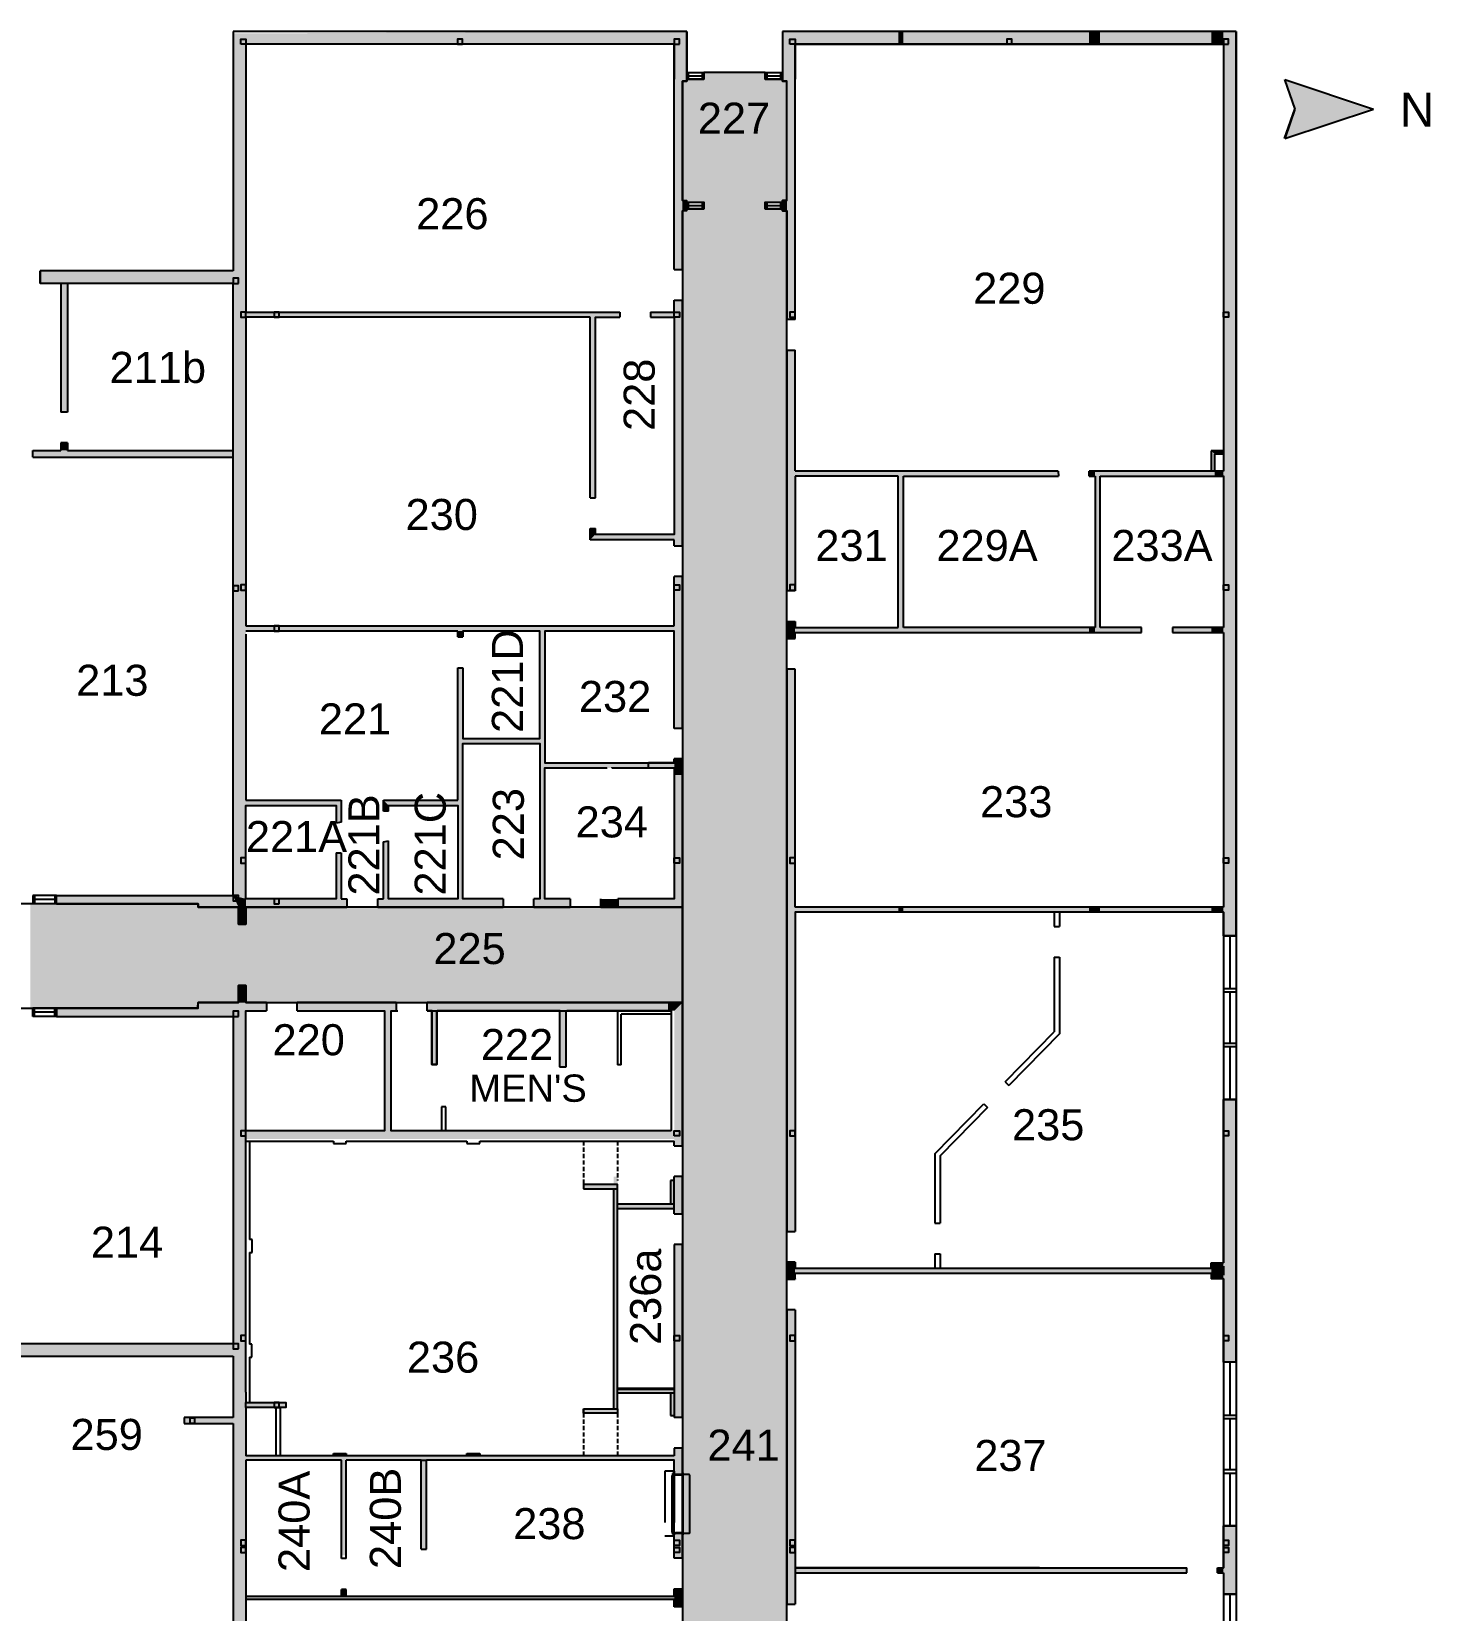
# Model space of a CAD drawing. Extents: x 17496 to 132343, y 22085 to 108769.
# Drawn here: x 91333 to 132343, y 61466 to 107743 of the extents above; entities that cross this region are included whole.
import ezdxf

# ---------------------------------------------------------------- set-up
doc = ezdxf.new("R2010")
doc.units = 0
doc.header["$LTSCALE"] = 500
doc.linetypes.add('DASH', pattern=[6, 3, -3])
doc.linetypes.add('HIDDEN', pattern=[0.375, 0.25, -0.125])
for name, color, linetype in [('CORRIDOR_HATCH', 253, 'CONTINUOUS'), ('ROOM_NUMBERS', 7, 'CONTINUOUS'), ('SC1', 7, 'CONTINUOUS'), ('SOLID', 7, 'CONTINUOUS'), ('WALLS', 7, 'CONTINUOUS'), ('WINDOWS', 7, 'CONTINUOUS')]:
    doc.layers.add(name, color=color, linetype=linetype)
doc.styles.add('STANDARD_2', font='arial.ttf')

# ---------------------------------------------------------------- blocks, each defined once
blk = doc.blocks.new('*U48')
at = {"layer": 'SOLID'}
for points in [[(113346, 106293), (113346, 107743), (113476, 106293)], [(113476, 106293), (113346, 107743), (113476, 107743)], [(113476, 99308), (113476, 107743), (113716, 99308)], [(113716, 99308), (113476, 107743), (113716, 107743)], [(113716, 107373), (113716, 107743), (116741, 107373)], [(116741, 107373), (113716, 107743), (116741, 107743)], [(116741, 107373), (116741, 107743), (116891, 107373)], [(116891, 107373), (116741, 107743), (116891, 107743)], [(116891, 107373), (116891, 107743), (121436, 107373)], [(121436, 107373), (116891, 107743), (121436, 107743)], [(121436, 107373), (121436, 107743), (122336, 107373)], [(122336, 107373), (121436, 107743), (122336, 107743)], [(122336, 107373), (122336, 107743), (122511, 107373)], [(122511, 107373), (122336, 107743), (122511, 107743)], [(122511, 107373), (122511, 107743), (122661, 107373)], [(122661, 107373), (122511, 107743), (122661, 107743)], [(122661, 107373), (122661, 107743), (123877, 107373)], [(123877, 107373), (122661, 107743), (123877, 107743)], [(123877, 107373), (123877, 107743), (124777, 107373)], [(124777, 107373), (123877, 107743), (124777, 107743)], [(124777, 107373), (124777, 107743), (125916, 107373)], [(125916, 107373), (124777, 107743), (125916, 107743)], [(125916, 107373), (125916, 107743), (126016, 107373)], [(126016, 107373), (125916, 107743), (126016, 107743)], [(126016, 107373), (126016, 107743), (126276, 107373)], [(126276, 107373), (126016, 107743), (126276, 107743)], [(126276, 81243), (126276, 107743), (126646, 81243)], [(126646, 81243), (126276, 107743), (126646, 107743)], [(113346, 102493), (113346, 102791), (113476, 102493)], [(113476, 102493), (113346, 102791), (113476, 102791)], [(113476, 91353), (113476, 98408), (113716, 91353)], [(113716, 91353), (113476, 98408), (113716, 98408)], [(125916, 94708), (125916, 95458), (126016, 94708)], [(126016, 94708), (125916, 95458), (126016, 95458)], [(126016, 95358), (126016, 95458), (126276, 95358)], [(126276, 95358), (126016, 95458), (126276, 95458)], [(113716, 94708), (113716, 94858), (116741, 94708)], [(116741, 94708), (113716, 94858), (116741, 94858)], [(116741, 90128), (116741, 94858), (116891, 90128)], [(116891, 90128), (116741, 94858), (116891, 94858)], [(116891, 94708), (116891, 94858), (121436, 94708)], [(121436, 94708), (116891, 94858), (121436, 94858)], [(122336, 94708), (122336, 94858), (122511, 94708)], [(122511, 94708), (122336, 94858), (122511, 94858)], [(122511, 90128), (122511, 94858), (122661, 90128)], [(122661, 90128), (122511, 94858), (122661, 94858)], [(122661, 94708), (122661, 94858), (123877, 94708)], [(123877, 94708), (122661, 94858), (123877, 94858)], [(123877, 94708), (123877, 94858), (124777, 94708)], [(124777, 94708), (123877, 94858), (124777, 94858)], [(124777, 94708), (124777, 94858), (125916, 94708)], [(125916, 94708), (124777, 94858), (125916, 94858)], [(126016, 94708), (126016, 94858), (126276, 94708)], [(126276, 94708), (126016, 94858), (126276, 94858)], [(113476, 89953), (113476, 90453), (113716, 89953)], [(113716, 89953), (113476, 90453), (113716, 90453)], [(113716, 90128), (113716, 90278), (116741, 90128)], [(116741, 90128), (113716, 90278), (116741, 90278)], [(116891, 90128), (116891, 90278), (121436, 90128)], [(121436, 90128), (116891, 90278), (121436, 90278)], [(121436, 90128), (121436, 90278), (122336, 90128)], [(122336, 90128), (121436, 90278), (122336, 90278)], [(122336, 90128), (122336, 90278), (122511, 90128)], [(122511, 90128), (122336, 90278), (122511, 90278)], [(122661, 90128), (122661, 90278), (123877, 90128)], [(123877, 90128), (122661, 90278), (123877, 90278)], [(124777, 90128), (124777, 90278), (125916, 90128)], [(125916, 90128), (124777, 90278), (125916, 90278)], [(125916, 90128), (125916, 90278), (126016, 90128)], [(126016, 90128), (125916, 90278), (126016, 90278)], [(126016, 90128), (126016, 90278), (126276, 90128)], [(126276, 90128), (126016, 90278), (126276, 90278)], [(113476, 72573), (113476, 89053), (113716, 72573)], [(113716, 72573), (113476, 89053), (113716, 89053)], [(113716, 81928), (113716, 82078), (116741, 81928)], [(116741, 81928), (113716, 82078), (116741, 82078)], [(116741, 81928), (116741, 82078), (116891, 81928)], [(116891, 81928), (116741, 82078), (116891, 82078)], [(116891, 81928), (116891, 82078), (121436, 81928)], [(121436, 81928), (116891, 82078), (121436, 82078)], [(121436, 81928), (121436, 82078), (122336, 81928)], [(122336, 81928), (121436, 82078), (122336, 82078)], [(122336, 81928), (122336, 82078), (122511, 81928)], [(122511, 81928), (122336, 82078), (122511, 82078)], [(122511, 81928), (122511, 82078), (122661, 81928)], [(122661, 81928), (122511, 82078), (122661, 82078)], [(122661, 81928), (122661, 82078), (123877, 81928)], [(123877, 81928), (122661, 82078), (123877, 82078)], [(123877, 81928), (123877, 82078), (124777, 81928)], [(124777, 81928), (123877, 82078), (124777, 82078)], [(124777, 81928), (124777, 82078), (125916, 81928)], [(125916, 81928), (124777, 82078), (125916, 82078)], [(125916, 81928), (125916, 82078), (126016, 81928)], [(126016, 81928), (125916, 82078), (126016, 82078)], [(126016, 81928), (126016, 82078), (126276, 81928)], [(126276, 81928), (126016, 82078), (126276, 82078)]]:
    blk.add_solid(points, dxfattribs=at)
blk = doc.blocks.new('*U49')
at = {"layer": 'SOLID'}
for points in [[(126276, 68743), (126276, 76443), (126646, 68743)], [(126646, 68743), (126276, 76443), (126646, 76443)], [(113476, 71173), (113476, 71673), (113716, 71173)], [(113716, 71173), (113476, 71673), (113716, 71673)], [(113716, 71348), (113716, 71498), (125916, 71348)], [(125916, 71348), (113716, 71498), (125916, 71498)], [(125916, 71188), (125916, 71658), (126016, 71188)], [(126016, 71188), (125916, 71658), (126016, 71658)], [(126016, 71558), (126016, 71658), (126276, 71558)], [(126276, 71558), (126016, 71658), (126276, 71658)], [(126016, 71288), (126016, 71558), (126276, 71288)], [(126276, 71288), (126016, 71558), (126276, 71558)], [(126016, 71188), (126016, 71288), (126276, 71188)], [(126276, 71188), (126016, 71288), (126276, 71288)]]:
    blk.add_solid(points, dxfattribs=at)
blk = doc.blocks.new('*U56')
at = {"layer": 'SOLID'}
for points in [[(126276, 61943), (126276, 63943), (126646, 61943)], [(126646, 61943), (126276, 63943), (126646, 63943)], [(126101, 62568), (126101, 62718), (126276, 62568)], [(126276, 62568), (126101, 62718), (126276, 62718)]]:
    blk.add_solid(points, dxfattribs=at)
blk = doc.blocks.new('*U77')
at = {"layer": 'SOLID'}
for points in [[(102758, 63259), (102758, 65871), (102908, 63259)], [(102908, 63259), (102758, 65871), (102908, 65871)]]:
    blk.add_solid(points, dxfattribs=at)
blk = doc.blocks.new('*U83')
at = {"layer": 'SOLID'}
for points in [[(97616, 67413), (97616, 67563), (98792, 67413)], [(98792, 67413), (97616, 67563), (98792, 67563)]]:
    blk.add_solid(points, dxfattribs=at)
blk = doc.blocks.new('*U84')
at = {"layer": 'SOLID'}
for points in [[(103066, 77465), (103066, 79043), (103216, 77465)], [(103216, 77465), (103066, 79043), (103216, 79043)]]:
    blk.add_solid(points, dxfattribs=at)
blk = doc.blocks.new('*U86')
at = {"layer": 'SOLID'}
for points in [[(100416, 63084), (100416, 65871), (100558, 63084)], [(100558, 63084), (100416, 65871), (100558, 65871)], [(100416, 61889), (100416, 62084), (100558, 61889)], [(100558, 61889), (100416, 62084), (100558, 62084)]]:
    blk.add_solid(points, dxfattribs=at)
blk = doc.blocks.new('*U87')
at = {"layer": 'SOLID'}
for points in [[(107518, 67248), (107518, 67373), (108515, 67248)], [(108515, 67248), (107518, 67373), (108515, 67373)]]:
    blk.add_solid(points, dxfattribs=at)
blk = doc.blocks.new('*U88')
at = {"layer": 'SOLID'}
for points in [[(107518, 73827), (107518, 73952), (108515, 73827)], [(108515, 73827), (107518, 73952), (108515, 73952)]]:
    blk.add_solid(points, dxfattribs=at)
blk = doc.blocks.new('M_ROLLING_COUNTER_SHUTTER_')
at = {"layer": 'WINDOWS', "linetype": 'DASH'}
for p, q in [((-952.5, -120), (952.5, -120)), ((-952.5, -120), (-952.5, -400)), ((-952.5, -400), (952.5, -400)), ((952.5, -120), (952.5, -400))]:
    blk.add_line(p, q, dxfattribs=at)
at = {"layer": 'WINDOWS'}
for p, q in [((892.5, -120), (-892.5, -120)), ((-892.5, -120), (-892.5, -174)), ((-892.5, -174), (892.5, -174)), ((892.5, -174), (892.5, -120))]:
    blk.add_line(p, q, dxfattribs=at)
blk = doc.blocks.new('HELP_DESK_COUNTER_-_HELP_D')
at = {"layer": 'WINDOWS'}
for p, q in [((42522, 152435), (42522, 152288)), ((44228, 152495), (42582, 152495)), ((44246, 152284), (44246, 152477)), ((44246, 152248), (44246, 152278)), ((42522, 152247), (42522, 152073)), ((42582, 151965), (44228, 151965)), ((44246, 152073), (44246, 152247)), ((44246, 152035), (44246, 152071))]:
    blk.add_line(p, q, dxfattribs=at)
for centre, radius, start, end in [((42582, 152435), 60, 90, 180), ((44222, 152470), 25, 14.6782, 76.8169), ((42582, 152025), 60, 226.3663, 270), ((44222, 151989), 25, 283.1831, 342.098)]:
    blk.add_arc(centre, radius, start, end, dxfattribs=at)
blk = doc.blocks.new('KSGM_-_HOLLOW_METAL_SCREEN')
at = {"layer": 'WINDOWS'}
for p, q in [((-893, 133), (-912, 133)), ((-912, 133), (-912, 120)), ((-910, 122), (-910, 131)), ((-910, 131), (-893, 131)), ((-902, 122), (-910, 122)), ((-902, 120), (-902, 122)), ((-893, 122), (-902, 122)), ((-864, 120), (-864, 82)), ((-864, 82), (-848, 82)), ((-862, 84), (-862, 120)), ((-846, 84), (-862, 84)), ((-848, 82), (-848, -91)), ((-846, -93), (-846, 84)), ((-842, 84), (-846, 84)), ((-842, 84), (-842, -93)), ((862, 84), (846, 84)), ((846, 84), (846, -93)), ((848, -91), (848, 82)), ((848, 82), (864, 82)), ((862, 120), (862, 84)), ((864, 82), (864, 120)), ((912, 133), (892, 133)), ((892, 131), (910, 131)), ((910, 122), (902, 122)), ((902, 122), (902, 120)), ((910, 131), (910, 122)), ((912, 120), (912, 133)), ((-912, -120), (-912, -133)), ((-912, -133), (-862, -133)), ((-910, -131), (-910, -122)), ((-910, -122), (-902, -122)), ((-864, -131), (-910, -131)), ((-902, -122), (-902, -120)), ((-864, -122), (-902, -122)), ((-864, -120), (-893, -120)), ((-848, -91), (-864, -91)), ((-864, -91), (-864, -131)), ((-862, -123), (-862, -93)), ((-862, -93), (-846, -93)), ((-862, -123), (862, -123)), ((-862, -123), (-862, -129)), ((-862, -133), (-862, -129)), ((862, -129), (-862, -129)), ((-862, -133), (-862, -133)), ((-842, -93), (-846, -93)), ((846, -93), (862, -93)), ((864, -91), (848, -91)), ((862, -93), (862, -123)), ((862, -123), (862, -129)), ((862, -129), (862, -133)), ((862, -133), (912, -133)), ((864, -131), (864, -91)), ((910, -131), (864, -131)), ((902, -120), (902, -122)), ((902, -122), (910, -122)), ((910, -122), (910, -131)), ((912, -133), (912, -120))]:
    blk.add_line(p, q, dxfattribs=at)
blk = doc.blocks.new('*U92')
at = {"layer": 'CORRIDOR_HATCH'}
for points in [[(111041, 37253), (111041, 106543), (112841, 37253)], [(112841, 37253), (111041, 106543), (112841, 106541)], [(110416, 102791), (110416, 106293), (110416, 102791)], [(110416, 102791), (110416, 106293), (110416, 106293)], [(110416, 102791), (110416, 106293), (110537, 102791)], [(110537, 102791), (110416, 106293), (110537, 106293)], [(110537, 102791), (110537, 106293), (110546, 102743)], [(110546, 102743), (110537, 106293), (110546, 106293)], [(110546, 102743), (110546, 106343), (110547, 102743)], [(110547, 102743), (110546, 106343), (110547, 106343)], [(110547, 102743), (110547, 106343), (111041, 102743)], [(111041, 102743), (110547, 106343), (111041, 106343)], [(112841, 102741), (112841, 106343), (113346, 102741)], [(113346, 102741), (112841, 106343), (113346, 106343)], [(113346, 102791), (113346, 106293), (113476, 102791)], [(113476, 102791), (113346, 106293), (113476, 106293)], [(110416, 82083), (110416, 102493), (110416, 79283)], [(110416, 79283), (110416, 102493), (110416, 102493)], [(110416, 37253), (110416, 102493), (110537, 37253)], [(110537, 37253), (110416, 102493), (110537, 102493)], [(110546, 37253), (110537, 102493), (110546, 102536)], [(110537, 37253), (110537, 102493), (110546, 37253)], [(110547, 37253), (110546, 102536), (110547, 102543)], [(110546, 37253), (110546, 102536), (110547, 37253)], [(110547, 37253), (110547, 102543), (111041, 37253)], [(111041, 37253), (110547, 102543), (111041, 102543)], [(112841, 37253), (112841, 102543), (113346, 37253)], [(113346, 37253), (112841, 102543), (113346, 102543)], [(113346, 37253), (113346, 102493), (113476, 37253)], [(113476, 37253), (113346, 102493), (113476, 102493)], [(91301, 79119), (91301, 82179), (93131, 79119)], [(93131, 79119), (91301, 82179), (93131, 82179)], [(93131, 79119), (93131, 82179), (96216, 79119)], [(96216, 79119), (93131, 82179), (96216, 82179)], [(96216, 79283), (96216, 82083), (97246, 79283)], [(97246, 79283), (96216, 82083), (97246, 82083)], [(97246, 79283), (97246, 82083), (97246, 79283)], [(97246, 79283), (97246, 82083), (97246, 82083)], [(97246, 79283), (97246, 82083), (97396, 79283)], [(97396, 79283), (97246, 82083), (97396, 82083)], [(97616, 79283), (97616, 82083), (110416, 79283)], [(110416, 79283), (97616, 82083), (110416, 82083)], [(110416, 79283), (110416, 82083), (110416, 79283)], [(97396, 79783), (97396, 81583), (97616, 79783)], [(97616, 79783), (97396, 81583), (97616, 81583)]]:
    blk.add_solid(points, dxfattribs=at)

msp = doc.modelspace()

# ---------------------------------------------------------------- linework, layer by layer
at = {"layer": 'CORRIDOR_HATCH'}
for points in [[(113476, 51673), (113476, 102493), (113346, 102493), (113346, 102543), (112841, 102543), (112841, 102741), (113346, 102741), (113346, 102791), (113476, 102791), (113476, 106293), (113346, 106293), (113346, 106343), (112841, 106343), (112841, 106541), (111041, 106543), (111041, 106541), (111041, 106343), (110546, 106343), (110546, 106293), (110416, 106293), (110416, 102791), (110537, 102791), (110546, 102743), (111041, 102743), (111041, 102543), (110547, 102543), (110537, 102493), (110416, 102493), (110416, 82083), (110416, 79283), (110416, 66219), (110416, 63001), (110416, 53611)], [(58796, 79119), (61810, 79119), (96216, 79119), (96216, 79283), (97396, 79283), (97396, 79783), (97616, 79783), (97616, 79283), (110416, 79283), (110416, 82083), (97616, 82083), (97616, 81583), (97396, 81583), (97396, 82083), (96216, 82083), (96216, 82179), (56998, 82179)]]:
    msp.add_lwpolyline(points, dxfattribs=at)
at = {"layer": 'SC1', "flags": 128}
for points in [[(97466, 107373), (97466, 107523), (97616, 107523), (97616, 107373)], [(103971, 107373), (103971, 107523), (103821, 107523), (103821, 107373)], [(110325, 107373), (110325, 107523), (110176, 107523), (110176, 107373)], [(113566, 107373), (113566, 107523), (113716, 107523), (113716, 107373)], [(120071, 107373), (120071, 107523), (119921, 107523), (119921, 107373)], [(126425, 107373), (126425, 107523), (126276, 107523), (126276, 107373)], [(97396, 100362), (97396, 100512), (97246, 100512), (97246, 100362)], [(97616, 99373), (97616, 99523), (97466, 99523), (97466, 99373)], [(98591, 99373), (98591, 99523), (98441, 99523), (98441, 99373)], [(110176, 99373), (110176, 99523), (110325, 99523), (110325, 99373)], [(113716, 99373), (113716, 99523), (113566, 99523), (113566, 99373)], [(126276, 99373), (126276, 99523), (126425, 99523), (126425, 99373)], [(97396, 91352), (97396, 91502), (97246, 91502), (97246, 91352)], [(97616, 91373), (97616, 91523), (97466, 91523), (97466, 91373)], [(110176, 91373), (110176, 91523), (110325, 91523), (110325, 91373)], [(113716, 91373), (113716, 91523), (113566, 91523), (113566, 91373)], [(126276, 91373), (126276, 91523), (126425, 91523), (126425, 91373)], [(98591, 90173), (98591, 90323), (98441, 90323), (98441, 90173)], [(97616, 83373), (97616, 83523), (97466, 83523), (97466, 83373)], [(110176, 83373), (110176, 83523), (110325, 83523), (110325, 83373)], [(113716, 83373), (113716, 83523), (113566, 83523), (113566, 83373)], [(126276, 83373), (126276, 83523), (126425, 83523), (126425, 83373)], [(97396, 82269), (97396, 82419), (97246, 82419), (97246, 82269)], [(98591, 82173), (98591, 82323), (98441, 82323), (98441, 82173)], [(97396, 78879), (97396, 79029), (97246, 79029), (97246, 78879)], [(97616, 75373), (97616, 75523), (97466, 75523), (97466, 75373)], [(110176, 75373), (110176, 75523), (110325, 75523), (110325, 75373)], [(113716, 75373), (113716, 75523), (113566, 75523), (113566, 75373)], [(126276, 75373), (126276, 75523), (126425, 75523), (126425, 75373)], [(97616, 69373), (97616, 69523), (97466, 69523), (97466, 69373)], [(110176, 69373), (110176, 69523), (110325, 69523), (110325, 69373)], [(113716, 69373), (113716, 69523), (113566, 69523), (113566, 69373)], [(126276, 69373), (126276, 69523), (126425, 69523), (126425, 69373)], [(97396, 69129), (97396, 69279), (97246, 69279), (97246, 69129)], [(96121, 66954), (96121, 67104), (95971, 67104), (95971, 66954)], [(98591, 67413), (98591, 67563), (98441, 67563), (98441, 67413)], [(97616, 63373), (97616, 63523), (97466, 63523), (97466, 63373)], [(110176, 63373), (110176, 63523), (110325, 63523), (110325, 63373)], [(113716, 63373), (113716, 63523), (113566, 63523), (113566, 63373)], [(126276, 63373), (126276, 63523), (126425, 63523), (126425, 63373)], [(97616, 63163), (97616, 63313), (97466, 63313), (97466, 63163)], [(110176, 63163), (110176, 63313), (110325, 63313), (110325, 63163)], [(113716, 63163), (113716, 63313), (113566, 63313), (113566, 63163)], [(126276, 63163), (126276, 63313), (126425, 63313), (126425, 63163)]]:
    msp.add_lwpolyline(points, close=True, dxfattribs=at)
at = {"layer": 'SOLID'}
for p, q in [((128061, 106335), (128372, 105473)), ((128071, 106338), (130671, 105473)), ((128061, 104612), (128372, 105473)), ((128071, 104608), (130671, 105473)), ((128372, 105473), (128071, 104608)), ((106810, 77403), (107010, 77403)), ((97723, 75221), (97723, 72341)), ((110068, 74063), (110068, 73370)), ((110176, 74063), (110068, 74063)), ((97796, 72341), (97723, 72341)), ((97796, 71961), (97796, 72341)), ((97723, 71961), (97796, 71961)), ((97723, 71961), (97723, 69271)), ((97794, 69271), (97723, 69271)), ((97794, 68894), (97794, 69271)), ((97723, 68894), (97794, 68894)), ((97723, 68894), (97723, 67563)), ((110176, 67969), (108515, 67969)), ((108515, 67845), (110068, 67845)), ((110068, 67845), (110068, 67179)), ((98504, 65995), (98504, 67413)), ((98628, 65995), (98628, 67413)), ((108515, 67373), (108515, 67248)), ((110068, 67179), (110176, 67179)), ((102758, 65871), (102908, 65871)), ((102758, 63259), (102908, 63259)), ((113716, 62718), (113716, 62568))]:
    msp.add_line(p, q, dxfattribs=at)
at = {"layer": 'SOLID', "linetype": 'HIDDEN'}
for p, q in [((107518, 75221), (107518, 73952)), ((108515, 75221), (108515, 74072)), ((107518, 67248), (107518, 65995)), ((108515, 67248), (108515, 65995))]:
    msp.add_line(p, q, dxfattribs=at)
at = {"layer": 'SOLID'}
for points in [[(103066, 79043), (103216, 79043), (103216, 77465), (103066, 77465)], [(97616, 67563), (98792, 67563), (98792, 67413), (97616, 67413)], [(107518, 67373), (108515, 67373), (108515, 67248), (107518, 67248)]]:
    msp.add_lwpolyline(points, close=True, dxfattribs=at)
for points in [[(97278, 107687), (97616, 107373), (97246, 100732), (97616, 100362)], [(110546, 107743), (110176, 107373), (97278, 107687), (97616, 107373)], [(110176, 107373), (110546, 106293), (110546, 107743)], [(110176, 106343), (110416, 106293), (110176, 107373), (110546, 106293)], [(113346, 107743), (113716, 107373), (126646, 107743), (126276, 107373)], [(113346, 106293), (113716, 107373), (113346, 107743)], [(113476, 106293), (113716, 106343), (113346, 106293), (113716, 107373)], [(126276, 107373), (126646, 107743), (126276, 81243), (126646, 81243)], [(110176, 100773), (110416, 100773), (110176, 106343), (110416, 106293)], [(113476, 99308), (113716, 99308), (113476, 106293), (113716, 106343)], [(128041, 106346), (128372, 105473), (130671, 105473)], [(128041, 104601), (128372, 105473), (130671, 105473)], [(110537, 102791), (110537, 102493), (110416, 102791), (110416, 102493)], [(113476, 102791), (113476, 102493), (113346, 102791), (113346, 102493)], [(91588, 100732), (91588, 100362), (97246, 100732), (97246, 100362)], [(97246, 100732), (97616, 100362), (97246, 82419), (97616, 82323)], [(92388, 100362), (92388, 96591), (92188, 100362), (92188, 96591)], [(108581, 99523), (108581, 99373), (97616, 99523), (97616, 99373)], [(109481, 99523), (109481, 99373), (110176, 99523), (110176, 99373)], [(110176, 99873), (110416, 99873), (110176, 92669), (110416, 92669)], [(107861, 94073), (107711, 94073), (107861, 99373), (107711, 99373)], [(113716, 91353), (113476, 91353), (113716, 98408), (113476, 98408)], [(91366, 95466), (97246, 95466), (91366, 95266), (97246, 95266)], [(92188, 95691), (92388, 95691), (92188, 95466), (92388, 95466)], [(125916, 94858), (126016, 94858), (125916, 95458), (126016, 95358)], [(125916, 95458), (126016, 95358), (126276, 95458), (126276, 95358)], [(121436, 94858), (121436, 94708), (113716, 94858), (113716, 94708)], [(116741, 94708), (116891, 94708), (116741, 90278), (116891, 90278)], [(122336, 94858), (122336, 94708), (126276, 94858), (126276, 94708)], [(122511, 94708), (122661, 94708), (122511, 90278), (122661, 90278)], [(107861, 92998), (107711, 92848), (107861, 93173), (107711, 93173)], [(110176, 92998), (110176, 92848), (107861, 92998), (107711, 92848)], [(110176, 91769), (110416, 91769), (110176, 87316), (110416, 87316)], [(97616, 90323), (97616, 90173), (110176, 90323), (110176, 90173)], [(113716, 89953), (113476, 89953), (113716, 90453), (113476, 90453)], [(123877, 90278), (123877, 90128), (113716, 90278), (113716, 90128)], [(124777, 90278), (124777, 90128), (126276, 90278), (126276, 90128)], [(103831, 90173), (103981, 90173), (103831, 89998), (103981, 89998)], [(106381, 90173), (106231, 90173), (106381, 82323), (106231, 82323)], [(103831, 89098), (103981, 89098), (103831, 82323), (103981, 82323)], [(113716, 72573), (113476, 72573), (113716, 89053), (113476, 89053)], [(106231, 87023), (106231, 86873), (103981, 87023), (103981, 86873)], [(110176, 86310), (110176, 86160), (106381, 86310), (106381, 86160)], [(108347, 86160), (108197, 86160), (108347, 86160), (108197, 86160)], [(110176, 86310), (110176, 86160), (109422, 86310), (109422, 86160)], [(110176, 86428), (110416, 86428), (110176, 85985), (110416, 85985)], [(110176, 86428), (110416, 86428), (110176, 82323), (110416, 82083)], [(97616, 85063), (97616, 85213), (100264, 85063), (100414, 85213)], [(100264, 85063), (100414, 85213), (100264, 84568), (100414, 84568)], [(101646, 84893), (101796, 84893), (101646, 85213), (101796, 85063)], [(101646, 85213), (101796, 85063), (103831, 85213), (103831, 85063)], [(101646, 83993), (101796, 83993), (101646, 82323), (101796, 82323)], [(100264, 83668), (100414, 83668), (100264, 82323), (100414, 82323)], [(97246, 82419), (96216, 82179), (92066, 82419), (92066, 82179)], [(96216, 82083), (96216, 82179), (97396, 82083), (97246, 82419)], [(97246, 82419), (97616, 82323), (97396, 82083), (97616, 82083)], [(97396, 82083), (97616, 82083), (97396, 81583), (97616, 81583)], [(100580, 82323), (100580, 82083), (97616, 82323), (97616, 82083)], [(105156, 82323), (105156, 82083), (101480, 82323), (101480, 82083)], [(107122, 82323), (107122, 82083), (106056, 82323), (106056, 82083)], [(108522, 82323), (108522, 82083), (108022, 82323), (108022, 82083)], [(110176, 82323), (110416, 82083), (108522, 82323), (108522, 82083)], [(113716, 82078), (113716, 81928), (126276, 82078), (126276, 81928)], [(97396, 79783), (97616, 79783), (97396, 79283), (97616, 79283)], [(97246, 78879), (97616, 79283), (96216, 79119), (96216, 79283)], [(97246, 67862), (97616, 67862), (97246, 78879), (97616, 79283)], [(98216, 79283), (98216, 79043), (97616, 79283), (97616, 79043)], [(102026, 79283), (102026, 79043), (99116, 79283), (99116, 79043)], [(110026, 79283), (110026, 79043), (102926, 79283), (102926, 79043)], [(110176, 79043), (110416, 79283), (110026, 79043), (110026, 79283)], [(110176, 75083), (110416, 75083), (110176, 79043), (110416, 79283)], [(97246, 78879), (96216, 79119), (92066, 78879), (92066, 79119)], [(101676, 75523), (101876, 75523), (101676, 79043), (101876, 79043)], [(107010, 77403), (107010, 79043), (106810, 77403), (106810, 79043)], [(126276, 68743), (126646, 68743), (126276, 76443), (126646, 76443)], [(97616, 75523), (97616, 75283), (110176, 75523), (110176, 75283)], [(108515, 74183), (108395, 74183), (108515, 67372), (108395, 67373)], [(110176, 74063), (110068, 74063), (110176, 73246), (110068, 73246)], [(110416, 74183), (110176, 74183), (110416, 73090), (110176, 73090)], [(108515, 73370), (108515, 73246), (110068, 73370), (110068, 73246)], [(110416, 72190), (110176, 72190), (110416, 67119), (110176, 67119)], [(113716, 71673), (113476, 71673), (113476, 71173), (113716, 71173)], [(113716, 71673), (113476, 71673), (113716, 71173), (113476, 71173)], [(125916, 71498), (125916, 71348), (113716, 71498), (113716, 71348)], [(126276, 71658), (126276, 71188), (125916, 71658), (125916, 71188)], [(113476, 61653), (113716, 61653), (113476, 70273), (113716, 70273)], [(97246, 69279), (97246, 68919), (70246, 69279), (70246, 68919)], [(97246, 53161), (97616, 53161), (97246, 67862), (97616, 67862)], [(108515, 67969), (108515, 67845), (110068, 67969), (110068, 67845)], [(110188, 67969), (110068, 67969), (110176, 67179), (110068, 67179)], [(97246, 67121), (97246, 66945), (95811, 67121), (95811, 66945)], [(95811, 66945), (95811, 66945), (95811, 66945)], [(110176, 65455), (110416, 65455), (110176, 66219), (110416, 66219)], [(97616, 65995), (97616, 65871), (110176, 65995), (110176, 65871)], [(126276, 63943), (126646, 63943), (126276, 61943), (126646, 61943)], [(110176, 63001), (110416, 63001), (110176, 63730), (110416, 63730)], [(113716, 62718), (113716, 62568), (125201, 62718), (125201, 62568)], [(110176, 61569), (110416, 61569), (110176, 62101), (110416, 62101)], [(97616, 61889), (97616, 61789), (110176, 61889), (110176, 61789)]]:
    msp.add_solid(points, dxfattribs=at)
at = {"layer": 'WALLS'}
for p, q in [((97246, 107743), (97246, 100732)), ((110546, 107743), (97246, 107743)), ((110546, 107743), (97278, 107743)), ((97616, 107373), (97616, 100362)), ((110176, 107373), (97616, 107373)), ((110176, 107373), (110176, 106343)), ((110546, 107743), (110546, 106293)), ((110546, 106293), (110546, 107743)), ((126646, 107743), (113346, 107743)), ((113346, 107743), (113346, 106293)), ((126646, 107743), (113346, 107743)), ((113346, 107743), (113346, 106293)), ((126276, 107373), (113716, 107373)), ((113716, 107373), (113716, 106343)), ((113716, 107373), (126276, 107373)), ((113716, 99308), (113716, 107373)), ((126276, 107373), (126276, 95458)), ((126276, 107373), (126276, 94868)), ((126646, 107743), (126646, 81243)), ((126646, 81243), (126646, 107743)), ((110546, 106293), (110416, 106293)), ((110416, 106293), (110546, 106293)), ((110416, 102791), (110416, 106293)), ((113476, 106293), (113346, 106293)), ((113346, 106293), (113476, 106293)), ((113476, 102791), (113476, 106293)), ((110416, 102791), (110537, 102791)), ((110537, 102791), (110537, 102493)), ((113476, 102791), (113346, 102791)), ((113346, 102791), (113346, 102493)), ((110416, 100773), (110416, 102493)), ((110537, 102493), (110416, 102493)), ((113346, 102493), (113476, 102493)), ((113476, 102493), (113476, 99308)), ((97246, 100732), (91588, 100732)), ((91588, 100732), (91588, 100362)), ((97246, 100732), (91588, 100732)), ((91588, 100362), (91588, 100732)), ((110176, 100773), (110416, 100773)), ((97246, 100362), (91588, 100362)), ((92188, 100362), (92188, 96591)), ((92388, 100362), (92388, 96591)), ((108581, 99523), (108581, 99373)), ((109481, 99523), (109481, 99373)), ((109481, 99523), (109481, 99373)), ((110176, 99873), (110416, 99873)), ((110416, 92669), (110416, 99873)), ((97616, 99373), (97616, 90323)), ((107711, 99373), (97616, 99373)), ((107711, 94073), (107711, 99373)), ((113716, 99308), (113476, 99308)), ((113476, 98408), (113716, 98408)), ((113476, 98408), (113476, 91353)), ((113716, 94868), (113716, 98408)), ((92388, 96591), (92188, 96591)), ((91366, 95466), (92188, 95466)), ((91366, 95266), (91366, 95466)), ((92188, 95691), (92188, 95466)), ((92388, 95691), (92188, 95691)), ((92388, 95691), (92388, 95466)), ((92388, 95466), (92388, 95691)), ((92388, 95466), (97246, 95466)), ((125916, 95458), (125916, 94858)), ((126276, 95458), (125916, 95458)), ((126016, 95358), (126016, 94858)), ((126276, 95358), (126016, 95358)), ((126276, 95358), (126276, 94858)), ((91366, 95266), (97246, 95266)), ((116741, 94708), (113716, 94708)), ((113716, 94708), (113716, 91353)), ((121433, 94858), (113719, 94857)), ((116741, 90278), (116741, 94708)), ((116741, 94708), (116741, 94708)), ((116891, 94708), (121436, 94708)), ((116891, 90278), (116891, 94708)), ((121433, 94858), (121436, 94708)), ((126276, 94858), (122336, 94858)), ((122336, 94708), (122336, 94858)), ((122336, 94708), (122511, 94708)), ((122511, 94708), (122511, 90278)), ((122661, 94708), (126295, 94708)), ((122661, 90278), (122661, 94708)), ((126276, 94708), (126276, 90278)), ((126276, 94708), (126276, 90278)), ((107711, 94073), (107861, 94073)), ((107711, 92848), (107711, 93173)), ((107711, 93173), (107861, 93173)), ((107861, 92998), (107861, 93173)), ((110176, 92848), (107711, 92848)), ((110176, 92669), (110176, 92848)), ((110176, 92669), (110176, 92669)), ((110176, 92669), (110416, 92669)), ((110176, 90323), (110176, 91769)), ((110416, 91769), (110176, 91769)), ((110416, 87316), (110416, 91769)), ((113716, 91353), (113476, 91353)), ((97616, 90323), (110176, 90323)), ((113476, 90453), (113716, 90453)), ((113476, 90453), (113476, 89953)), ((113716, 90453), (113716, 90278)), ((113716, 90278), (116741, 90278)), ((122511, 90278), (116891, 90278)), ((123877, 90278), (122661, 90278)), ((123877, 90128), (123877, 90278)), ((126276, 90278), (124777, 90278)), ((124777, 90278), (124777, 90128)), ((103831, 90173), (97616, 90173)), ((97616, 90076), (97616, 85213)), ((103831, 89998), (103831, 90173)), ((103831, 89998), (103981, 89998)), ((113476, 89953), (113716, 89953)), ((113716, 90128), (123877, 90128)), ((113716, 89953), (113716, 90128)), ((124777, 90128), (126276, 90128)), ((126276, 90128), (126276, 82078)), ((126276, 90128), (126276, 82078)), ((103831, 85213), (103831, 89098)), ((103831, 89098), (103981, 89098)), ((113716, 89053), (113476, 89053)), ((113476, 89053), (113476, 72573)), ((113716, 82078), (113716, 89053)), ((110416, 87316), (110176, 87316)), ((109422, 86160), (109422, 86310)), ((110176, 86428), (110416, 86428)), ((110416, 86428), (110176, 86428)), ((110416, 82083), (110416, 86428)), ((110416, 85985), (110416, 86428)), ((110176, 85985), (110416, 85985)), ((97616, 85213), (100414, 85213)), ((100414, 85213), (100414, 84568)), ((101646, 85213), (103831, 85213)), ((101646, 84893), (101646, 85213)), ((101796, 84893), (101646, 84893)), ((100414, 84568), (100264, 84541)), ((101646, 83993), (101796, 84019)), ((101646, 82323), (101646, 83993)), ((100264, 83668), (100414, 83668)), ((100414, 83668), (100414, 82323)), ((92066, 82179), (92066, 82419)), ((92066, 82179), (96216, 82179)), ((96216, 82179), (96216, 82083)), ((96216, 82083), (97396, 82083)), ((97396, 82083), (97396, 81583)), ((97616, 81583), (97616, 82083)), ((97616, 82083), (100580, 82083)), ((100414, 82323), (100580, 82323)), ((100580, 82323), (100580, 82083)), ((101480, 82083), (101480, 82323)), ((101480, 82323), (101646, 82323)), ((101480, 82083), (105156, 82083)), ((105156, 82323), (105156, 82083)), ((106056, 82083), (106056, 82323)), ((106056, 82083), (107122, 82083)), ((107122, 82323), (107122, 82083)), ((108022, 82083), (108022, 82323)), ((108022, 82083), (108522, 82083)), ((108522, 82323), (108522, 82083)), ((108522, 82083), (108522, 82323)), ((108522, 82083), (110416, 82083)), ((126276, 82078), (113716, 82078)), ((126276, 81928), (126276, 81243)), ((97396, 81583), (97616, 81583)), ((121316, 81510), (121466, 81510)), ((126646, 81243), (126276, 81243)), ((126276, 81243), (126646, 81243)), ((121316, 80610), (121466, 80610)), ((97616, 79783), (97396, 79783)), ((97396, 79783), (97396, 79283)), ((97616, 79283), (97616, 79783)), ((96216, 79283), (96187, 79119)), ((97396, 79283), (96216, 79283)), ((98216, 79283), (97616, 79283)), ((98216, 79283), (98216, 79043)), ((99116, 79043), (99116, 79283)), ((102026, 79283), (99116, 79283)), ((102026, 79283), (102026, 79043)), ((110026, 79283), (102926, 79283)), ((102926, 79043), (102926, 79283)), ((102926, 79283), (110026, 79283)), ((110416, 79283), (110026, 79283)), ((110026, 79283), (110026, 79043)), ((110026, 79043), (110026, 79283)), ((110026, 79283), (110026, 79043)), ((110416, 75083), (110416, 79283)), ((96216, 79119), (92066, 79119)), ((92066, 79119), (92066, 78879)), ((92066, 78879), (97246, 78879)), ((97246, 78879), (97246, 69279)), ((103076, 79043), (102926, 79043)), ((103066, 79043), (103066, 77465)), ((103216, 77465), (103216, 79043)), ((106826, 79043), (103226, 79043)), ((110082, 79043), (107026, 79043)), ((108513, 79043), (108513, 77454)), ((108616, 77454), (108616, 78942)), ((110082, 78942), (108616, 78942)), ((119880, 76959), (121316, 78428)), ((103066, 77465), (103216, 77465)), ((108616, 77454), (108513, 77454)), ((119880, 76959), (119987, 76855)), ((126646, 76443), (126276, 76443)), ((126276, 76443), (126276, 71658)), ((126276, 76443), (126646, 76443)), ((126646, 76443), (126646, 68743)), ((126646, 68743), (126646, 76443)), ((103354, 76225), (103354, 75523)), ((103478, 76225), (103354, 76225)), ((103478, 75523), (103478, 76225)), ((117816, 74848), (119251, 76316)), ((119251, 76316), (119358, 76211)), ((97616, 67862), (97616, 75523)), ((97616, 75221), (100181, 75221)), ((100181, 75221), (100181, 75149)), ((100181, 75149), (100558, 75149)), ((100558, 75149), (100558, 75221)), ((100558, 75221), (104094, 75221)), ((104094, 75221), (104094, 75149)), ((104094, 75149), (104471, 75149)), ((104471, 75149), (104471, 75221)), ((104471, 75221), (110176, 75221)), ((110176, 75083), (110176, 75221)), ((110176, 75083), (110416, 75083)), ((110416, 74183), (110176, 74183)), ((110176, 73090), (110176, 74183)), ((110416, 73090), (110416, 74183)), ((108515, 73952), (107518, 73952)), ((107518, 73827), (108515, 73827)), ((108395, 73827), (108395, 67373)), ((108515, 67372), (108515, 73827)), ((110176, 73370), (108515, 73370)), ((108515, 73246), (110176, 73246)), ((108515, 67969), (108515, 73246)), ((110176, 73090), (110416, 73090)), ((117816, 72816), (117966, 72816)), ((113476, 72573), (113716, 72573)), ((110176, 72190), (110176, 67119)), ((110416, 72190), (110176, 72190)), ((110416, 67119), (110416, 72190)), ((117816, 71916), (117966, 71916)), ((113716, 71673), (113476, 71673)), ((113476, 71673), (113476, 71173)), ((113716, 71188), (113716, 71348)), ((113716, 71348), (125916, 71348)), ((125916, 71498), (125916, 71658)), ((125916, 71658), (126276, 71658)), ((125916, 71348), (125916, 71188)), ((126276, 71558), (126276, 71288)), ((113476, 71173), (113716, 71173)), ((126276, 71188), (126276, 68743)), ((113716, 70273), (113476, 70273)), ((113476, 70273), (113476, 61653)), ((97246, 69279), (90291, 69279)), ((90456, 68919), (97246, 68919)), ((97246, 68919), (97246, 67121)), ((97246, 68879), (97246, 68762)), ((126646, 68743), (126276, 68743)), ((126646, 68743), (126276, 68743)), ((97616, 67862), (97616, 67563)), ((108515, 67954), (110176, 67954)), ((110176, 67830), (108515, 67830)), ((97246, 67121), (95811, 67121)), ((95811, 67121), (95811, 66945)), ((97616, 67563), (98792, 67563)), ((98792, 67413), (97616, 67413)), ((97616, 67413), (97616, 65995)), ((98792, 67563), (98792, 67413)), ((107518, 67373), (108515, 67373)), ((107518, 67373), (107518, 67248)), ((108515, 67248), (107518, 67248)), ((108515, 67372), (108515, 67248)), ((110416, 67119), (110176, 67119)), ((95811, 66945), (97246, 66945)), ((97246, 66945), (97246, 61159)), ((110416, 66219), (110176, 66219)), ((110176, 66219), (110176, 65995)), ((110416, 65455), (110416, 66219)), ((110176, 65995), (97616, 65995)), ((97616, 65871), (97616, 53851)), ((100416, 65871), (97616, 65871)), ((100181, 66066), (100558, 66066)), ((100181, 65995), (100181, 66066)), ((100416, 62984), (100416, 65871)), ((100558, 66066), (100558, 65995)), ((100558, 62984), (100558, 65871)), ((102758, 65871), (100558, 65871)), ((102758, 63259), (102758, 65871)), ((102908, 63259), (102908, 65871)), ((104094, 66066), (104471, 66066)), ((104094, 65995), (104094, 66066)), ((104471, 66066), (104471, 65995)), ((126646, 63943), (126276, 63943)), ((126276, 63943), (126276, 62718)), ((126276, 63943), (126646, 63943)), ((126646, 63943), (126646, 61943)), ((126646, 63943), (126646, 61943)), ((110416, 63001), (110416, 63728)), ((100558, 62984), (100416, 62984)), ((102758, 63259), (102908, 63259)), ((110416, 63001), (110176, 63001)), ((120881, 62718), (113716, 62718)), ((113716, 62568), (125201, 62568)), ((113716, 62568), (113716, 61653)), ((116981, 62568), (125201, 62568)), ((125201, 62568), (125201, 62718)), ((126101, 62568), (126101, 62718)), ((126101, 62568), (126276, 62568)), ((126276, 62568), (126276, 61943)), ((100416, 61889), (100416, 62084)), ((100558, 62084), (100416, 62084)), ((100558, 61889), (100558, 62084)), ((110176, 62101), (110416, 62101)), ((110416, 61569), (110416, 62101)), ((97616, 61889), (97616, 61789)), ((110176, 61789), (97616, 61789)), ((110176, 61569), (110176, 61789)), ((110416, 61569), (110176, 61569)), ((113476, 61653), (113716, 61653)), ((126646, 61943), (126276, 61943)), ((126276, 61943), (126646, 61943))]:
    msp.add_line(p, q, dxfattribs=at)
for points in [[(110176, 100773), (110176, 107373), (97616, 107373), (97616, 99523), (108581, 99523)], [(92066, 82419), (97246, 82419), (97246, 100362), (91588, 100362)], [(109481, 99523), (110176, 99523), (110176, 99873)], [(109481, 99373), (110176, 99373), (110176, 92998), (107861, 92998), (107861, 92998)], [(107861, 94073), (107861, 99373), (108581, 99373)], [(103981, 89098), (103981, 87023), (106231, 87023), (106231, 90173), (103981, 90173), (103981, 89998)], [(110176, 87316), (110176, 90173), (106381, 90173), (106381, 86310), (110176, 86310), (110176, 86428)], [(105156, 82323), (103981, 82323), (103981, 86873), (106231, 86873), (106231, 82323), (106056, 82323)], [(107122, 82323), (106381, 82323), (106381, 86160), (108197, 86160), (108197, 86160)], [(108347, 86160), (108347, 86160), (110176, 86160), (110176, 85985)], [(109422, 86160), (110176, 86160), (110176, 82323), (108522, 82323)], [(110176, 86428), (110176, 86310), (109422, 86310)], [(100264, 83668), (100264, 82323), (97616, 82323), (97616, 85063), (100264, 85063), (100264, 84541)], [(101796, 84893), (101796, 85063), (103831, 85063), (103831, 82323), (101796, 82323), (101796, 84019)], [(126276, 81243), (126276, 81928), (113716, 81928), (113716, 72573)], [(121316, 81928), (121316, 81510)], [(121466, 81928), (121466, 81510)], [(121466, 80610), (121466, 78366), (119987, 76855)], [(121316, 80610), (121316, 78428)], [(99116, 79043), (101676, 79043), (101676, 75523), (97616, 75523), (97616, 79043), (98216, 79043)], [(110082, 75523), (110082, 75523), (101876, 75523), (101876, 79043), (102070, 79043)], [(102926, 79043), (110082, 79043), (110082, 75523)], [(106810, 79043), (106810, 79043), (106810, 77403)], [(107010, 77403), (107010, 79043), (110010, 79043)], [(126276, 71658), (126276, 76443)], [(119358, 76211), (117966, 74786), (117966, 72816)], [(117816, 74848), (117816, 72816)], [(117816, 71916), (117816, 71498)], [(117966, 71916), (117966, 71498)], [(113716, 71673), (113716, 71498), (125916, 71498)], [(113716, 71188), (113716, 71173)], [(126276, 68743), (126276, 71188), (125916, 71188)], [(113716, 70273), (113716, 62718), (125201, 62718)], [(110176, 65453), (110176, 65871), (102908, 65871)], [(126101, 62718), (126276, 62718), (126276, 63943)], [(110176, 63001), (110176, 63728)], [(102758, 61889), (110176, 61889), (110176, 62101)], [(97616, 61889), (102758, 61889)]]:
    msp.add_lwpolyline(points, dxfattribs=at)
msp.add_lwpolyline([(107518, 73827), (108515, 73827), (108515, 73952), (107518, 73952)], close=True, dxfattribs=at)
at = {"layer": 'WINDOWS'}
for p, q in [((110546, 106543), (111041, 106543)), ((110546, 106343), (110546, 106535)), ((110596, 106343), (110596, 106543)), ((110596, 106443), (110991, 106443)), ((110991, 106543), (110991, 106343)), ((111041, 106543), (111041, 106343)), ((112841, 106541), (112841, 106343)), ((112841, 106541), (113346, 106541)), ((112891, 106541), (112891, 106343)), ((112891, 106443), (113296, 106443)), ((113296, 106343), (113296, 106541)), ((113346, 106343), (113346, 106534)), ((110547, 106343), (111041, 106343)), ((112841, 106343), (113346, 106343)), ((110546, 102743), (111041, 102743)), ((110596, 102543), (110596, 102743)), ((110991, 102743), (110991, 102543)), ((111041, 102743), (111041, 102543)), ((112841, 102741), (112841, 102543)), ((112841, 102741), (113346, 102741)), ((112891, 102741), (112891, 102543)), ((113296, 102543), (113296, 102741)), ((110547, 102543), (111041, 102543)), ((110596, 102643), (110991, 102643)), ((112841, 102543), (113346, 102543)), ((112891, 102643), (113296, 102643)), ((91366, 82419), (91366, 82179)), ((92066, 82419), (91366, 82419)), ((91416, 82419), (91416, 82179)), ((92016, 82419), (92016, 82179)), ((92066, 82179), (91366, 82179)), ((92016, 82299), (91416, 82299)), ((126276, 81243), (126276, 76443)), ((126461, 81243), (126461, 79693)), ((126646, 81243), (126646, 76443)), ((126276, 79693), (126646, 79693)), ((126276, 79593), (126646, 79593)), ((126461, 79593), (126461, 78093)), ((92066, 79119), (91366, 79119)), ((91366, 78879), (91366, 79119)), ((92066, 78879), (91366, 78879)), ((91416, 78879), (91416, 79119)), ((92016, 78999), (91416, 78999)), ((92016, 78879), (92016, 79119)), ((126276, 78093), (126646, 78093)), ((126276, 77993), (126646, 77993)), ((126461, 77993), (126461, 76443)), ((126276, 68743), (126276, 63943)), ((126461, 68743), (126461, 67193)), ((126646, 68743), (126646, 63943)), ((126276, 67193), (126646, 67193)), ((126276, 67093), (126646, 67093)), ((126461, 67093), (126461, 65593)), ((126276, 65593), (126646, 65593)), ((126276, 65493), (126646, 65493)), ((126461, 65493), (126461, 63943)), ((126276, 61943), (126276, 57143)), ((126461, 61943), (126461, 60393)), ((126646, 61943), (126646, 57143))]:
    msp.add_line(p, q, dxfattribs=at)

# ---------------------------------------------------------------- block references
at = {"layer": 'CORRIDOR_HATCH'}
msp.add_blockref('*U92', (0, 0), dxfattribs=at)
at = {"layer": 'SOLID'}
for name in ['*U48', '*U84', '*U49', '*U88', '*U83', '*U87', '*U86', '*U77', '*U56']:
    msp.add_blockref(name, (0, 0), dxfattribs=at)
at = {"layer": 'WINDOWS'}
for name, p, rotation in [('M_ROLLING_COUNTER_SHUTTER_', (110296, 64591), 270), ('HELP_DESK_COUNTER_-_HELP_D', (-41859, 107976), 270), ('KSGM_-_HOLLOW_METAL_SCREEN', (110296, 64591), 90)]:
    msp.add_blockref(name, p, dxfattribs=dict(at, rotation=rotation))

# ---------------------------------------------------------------- texts
at = {"layer": 'ROOM_NUMBERS', "style": 'STANDARD_2'}
for s, height, p in [('227', 910, (110865, 104749)), ('226', 910, (102609, 101950)), ('229', 910, (118937, 99765)), ('211b', 910, (93621, 97445)), ('230', 910, (102297, 93134)), ('231', 910, (114311, 92225)), ('229A', 910, (117861, 92225)), ('233A', 910, (122990, 92225)), ('213', 910, (92640, 88274)), ('232', 910, (107380, 87800)), ('221', 910, (99755, 87142)), ('233', 910, (119140, 84715)), ('234', 910, (107283, 84123)), ('221A', 910, (97616, 83693)), ('225', 910, (103113, 80411)), ('220', 910, (98397, 77738)), ('222', 910, (104505, 77598)), ("MEN'S", 800, (104168, 76374)), ('235', 910, (120077, 75247)), ('214', 910, (93072, 71804)), ('236', 910, (102336, 68435)), ('259', 910, (92475, 66170)), ('241', 910, (111147, 65856)), ('237', 910, (118972, 65553)), ('238', 910, (105452, 63556))]:
    msp.add_text(s, height=height, dxfattribs=at).set_placement(p)
for s, p in [('228', (109601, 96036)), ('221D', (105738, 87186)), ('221B', (101533, 82418)), ('221C', (103476, 82418)), ('223', (105765, 83450)), ('236a', (109788, 69246)), ('240A', (99483, 62592)), ('240B', (102161, 62680))]:
    msp.add_text(s, height=910, rotation=90, dxfattribs=at).set_placement(p)
at = {"layer": 'SOLID', "style": 'STANDARD_2'}
msp.add_text('N', height=1000, dxfattribs=at).set_placement((131448, 104954))

doc.saveas('drawing.dxf')
